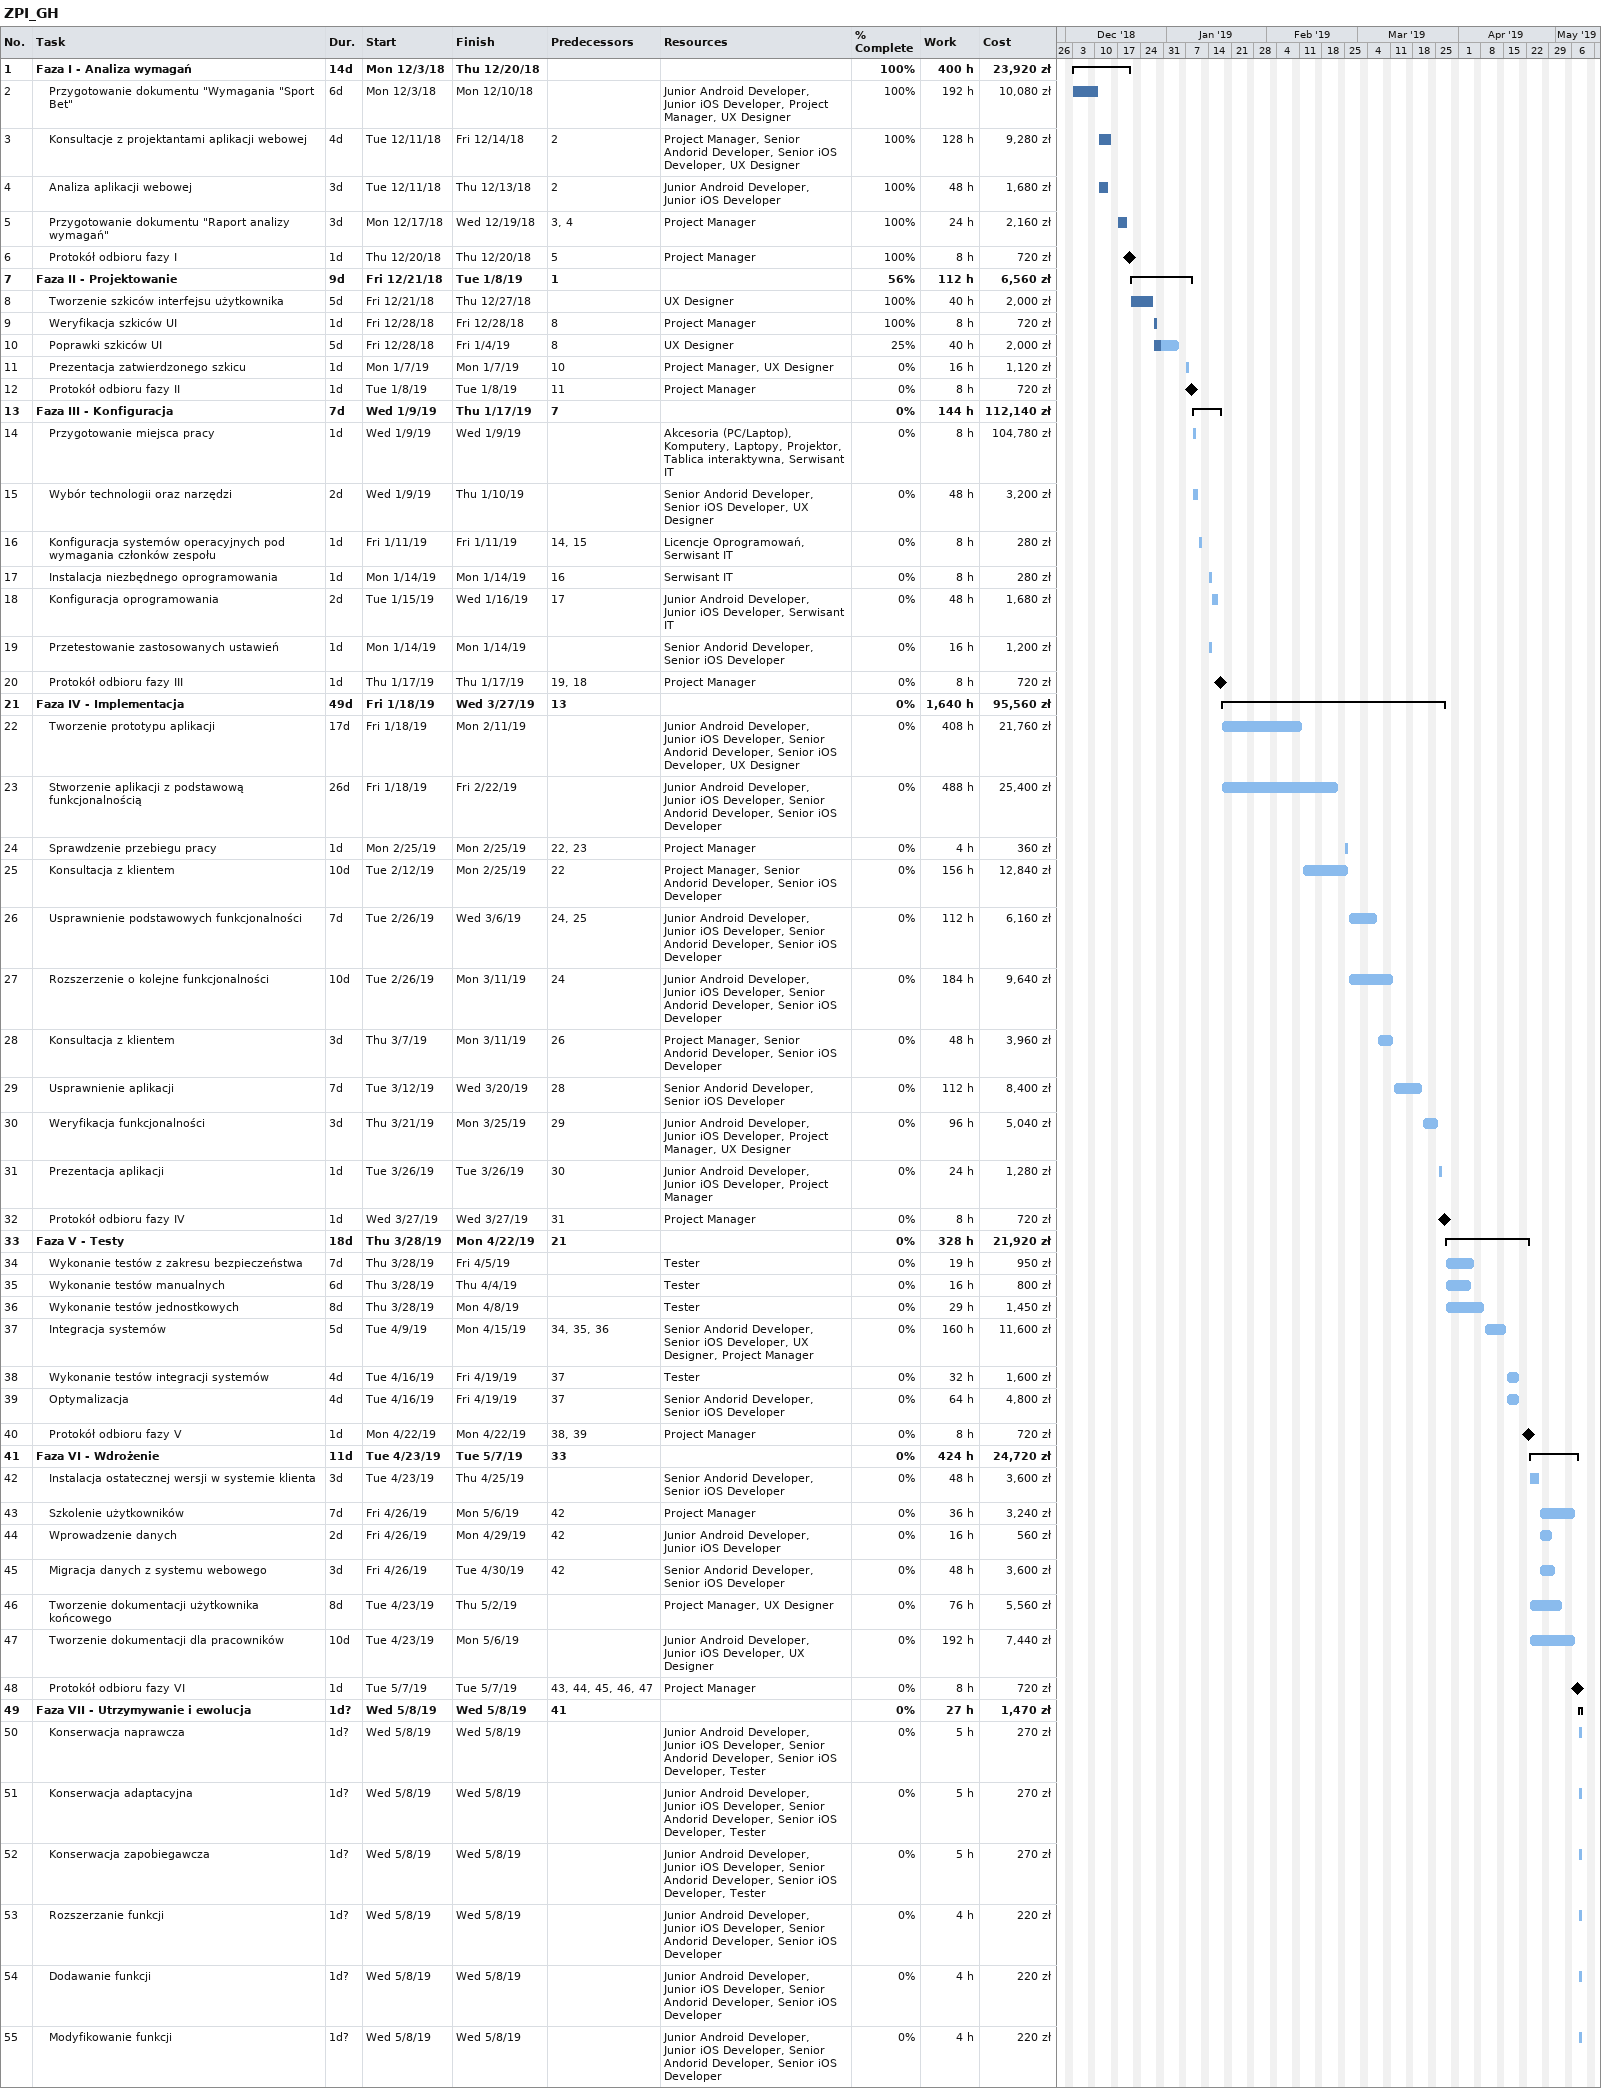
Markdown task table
ZPI_GH

| ID | Level | Task | Duration | Start | Finish | Predecessors | Resources | % complete | Work (h) | Cost (zł) |
|---|---|---|---|---|---|---|---|---|---|---|
| 1 | 1 | **Faza I - Analiza wymagań** | 14d | 2018-12-03 | 2018-12-20 |  |  | 100 | 400 | 23920 |
| 2 | 2 | Przygotowanie dokumentu "Wymagania "Sport Bet" | 6d | 2018-12-03 | 2018-12-10 |  | Junior Android Developer, Junior iOS Developer, Project Manager, UX Designer | 100 | 192 | 10080 |
| 3 | 2 | Konsultacje z projektantami aplikacji webowej | 4d | 2018-12-11 | 2018-12-14 | 2 | Project Manager, Senior Andorid Developer, Senior iOS Developer, UX Designer | 100 | 128 | 9280 |
| 4 | 2 | Analiza aplikacji webowej | 3d | 2018-12-11 | 2018-12-13 | 2 | Junior Android Developer, Junior iOS Developer | 100 | 48 | 1680 |
| 5 | 2 | Przygotowanie dokumentu "Raport analizy wymagań" | 3d | 2018-12-17 | 2018-12-19 | 3, 4 | Project Manager | 100 | 24 | 2160 |
| 6 | 2 | Protokół odbioru fazy I | 1d | 2018-12-20 | 2018-12-20 | 5 | Project Manager | 100 | 8 | 720 |
| 7 | 1 | **Faza II - Projektowanie** | 9d | 2018-12-21 | 2019-01-08 | 1 |  | 56 | 112 | 6560 |
| 8 | 2 | Tworzenie szkiców interfejsu użytkownika | 5d | 2018-12-21 | 2018-12-27 |  | UX Designer | 100 | 40 | 2000 |
| 9 | 2 | Weryfikacja szkiców UI | 1d | 2018-12-28 | 2018-12-28 | 8 | Project Manager | 100 | 8 | 720 |
| 10 | 2 | Poprawki szkiców UI | 5d | 2018-12-28 | 2019-01-04 | 8 | UX Designer | 25 | 40 | 2000 |
| 11 | 2 | Prezentacja zatwierdzonego szkicu | 1d | 2019-01-07 | 2019-01-07 | 10 | Project Manager, UX Designer | 0 | 16 | 1120 |
| 12 | 2 | Protokół odbioru fazy II | 1d | 2019-01-08 | 2019-01-08 | 11 | Project Manager | 0 | 8 | 720 |
| 13 | 1 | **Faza III - Konfiguracja** | 7d | 2019-01-09 | 2019-01-17 | 7 |  | 0 | 144 | 112140 |
| 14 | 2 | Przygotowanie miejsca pracy | 1d | 2019-01-09 | 2019-01-09 |  | Akcesoria (PC/Laptop), Komputery, Laptopy, Projektor, Tablica interaktywna, Serwisant IT | 0 | 8 | 104780 |
| 15 | 2 | Wybór technologii oraz narzędzi | 2d | 2019-01-09 | 2019-01-10 |  | Senior Andorid Developer, Senior iOS Developer, UX Designer | 0 | 48 | 3200 |
| 16 | 2 | Konfiguracja systemów operacyjnych pod wymagania członków zespołu | 1d | 2019-01-11 | 2019-01-11 | 14, 15 | Licencje Oprogramowań, Serwisant IT | 0 | 8 | 280 |
| 17 | 2 | Instalacja niezbędnego oprogramowania | 1d | 2019-01-14 | 2019-01-14 | 16 | Serwisant IT | 0 | 8 | 280 |
| 18 | 2 | Konfiguracja oprogramowania | 2d | 2019-01-15 | 2019-01-16 | 17 | Junior Android Developer, Junior iOS Developer, Serwisant IT | 0 | 48 | 1680 |
| 19 | 2 | Przetestowanie zastosowanych ustawień | 1d | 2019-01-14 | 2019-01-14 |  | Senior Andorid Developer, Senior iOS Developer | 0 | 16 | 1200 |
| 20 | 2 | Protokół odbioru fazy III | 1d | 2019-01-17 | 2019-01-17 | 19, 18 | Project Manager | 0 | 8 | 720 |
| 21 | 1 | **Faza IV - Implementacja** | 49d | 2019-01-18 | 2019-03-27 | 13 |  | 0 | 1640 | 95560 |
| 22 | 2 | Tworzenie prototypu aplikacji | 17d | 2019-01-18 | 2019-02-11 |  | Junior Android Developer, Junior iOS Developer, Senior Andorid Developer, Senior iOS Developer, UX Designer | 0 | 408 | 21760 |
| 23 | 2 | Stworzenie aplikacji z podstawową funkcjonalnością | 26d | 2019-01-18 | 2019-02-22 |  | Junior Android Developer, Junior iOS Developer, Senior Andorid Developer, Senior iOS Developer | 0 | 488 | 25400 |
| 24 | 2 | Sprawdzenie przebiegu pracy | 1d | 2019-02-25 | 2019-02-25 | 22, 23 | Project Manager | 0 | 4 | 360 |
| 25 | 2 | Konsultacja z klientem | 10d | 2019-02-12 | 2019-02-25 | 22 | Project Manager, Senior Andorid Developer, Senior iOS Developer | 0 | 156 | 12840 |
| 26 | 2 | Usprawnienie podstawowych funkcjonalności | 7d | 2019-02-26 | 2019-03-06 | 24, 25 | Junior Android Developer, Junior iOS Developer, Senior Andorid Developer, Senior iOS Developer | 0 | 112 | 6160 |
| 27 | 2 | Rozszerzenie o kolejne funkcjonalności | 10d | 2019-02-26 | 2019-03-11 | 24 | Junior Android Developer, Junior iOS Developer, Senior Andorid Developer, Senior iOS Developer | 0 | 184 | 9640 |
| 28 | 2 | Konsultacja z klientem | 3d | 2019-03-07 | 2019-03-11 | 26 | Project Manager, Senior Andorid Developer, Senior iOS Developer | 0 | 48 | 3960 |
| 29 | 2 | Usprawnienie aplikacji | 7d | 2019-03-12 | 2019-03-20 | 28 | Senior Andorid Developer, Senior iOS Developer | 0 | 112 | 8400 |
| 30 | 2 | Weryfikacja funkcjonalności | 3d | 2019-03-21 | 2019-03-25 | 29 | Junior Android Developer, Junior iOS Developer, Project Manager, UX Designer | 0 | 96 | 5040 |
| 31 | 2 | Prezentacja aplikacji | 1d | 2019-03-26 | 2019-03-26 | 30 | Junior Android Developer, Junior iOS Developer, Project Manager | 0 | 24 | 1280 |
| 32 | 2 | Protokół odbioru fazy IV | 1d | 2019-03-27 | 2019-03-27 | 31 | Project Manager | 0 | 8 | 720 |
| 33 | 1 | **Faza V - Testy** | 18d | 2019-03-28 | 2019-04-22 | 21 |  | 0 | 328 | 21920 |
| 34 | 2 | Wykonanie testów z zakresu bezpieczeństwa | 7d | 2019-03-28 | 2019-04-05 |  | Tester | 0 | 19 | 950 |
| 35 | 2 | Wykonanie testów manualnych | 6d | 2019-03-28 | 2019-04-04 |  | Tester | 0 | 16 | 800 |
| 36 | 2 | Wykonanie testów jednostkowych | 8d | 2019-03-28 | 2019-04-08 |  | Tester | 0 | 29 | 1450 |
| 37 | 2 | Integracja systemów | 5d | 2019-04-09 | 2019-04-15 | 34, 35, 36 | Senior Andorid Developer, Senior iOS Developer, UX Designer, Project Manager | 0 | 160 | 11600 |
| 38 | 2 | Wykonanie testów integracji systemów | 4d | 2019-04-16 | 2019-04-19 | 37 | Tester | 0 | 32 | 1600 |
| 39 | 2 | Optymalizacja | 4d | 2019-04-16 | 2019-04-19 | 37 | Senior Andorid Developer, Senior iOS Developer | 0 | 64 | 4800 |
| 40 | 2 | Protokół odbioru fazy V | 1d | 2019-04-22 | 2019-04-22 | 38, 39 | Project Manager | 0 | 8 | 720 |
| 41 | 1 | **Faza VI - Wdrożenie** | 11d | 2019-04-23 | 2019-05-07 | 33 |  | 0 | 424 | 24720 |
| 42 | 2 | Instalacja ostatecznej wersji w systemie klienta | 3d | 2019-04-23 | 2019-04-25 |  | Senior Andorid Developer, Senior iOS Developer | 0 | 48 | 3600 |
| 43 | 2 | Szkolenie użytkowników | 7d | 2019-04-26 | 2019-05-06 | 42 | Project Manager | 0 | 36 | 3240 |
| 44 | 2 | Wprowadzenie danych | 2d | 2019-04-26 | 2019-04-29 | 42 | Junior Android Developer, Junior iOS Developer | 0 | 16 | 560 |
| 45 | 2 | Migracja danych z systemu webowego | 3d | 2019-04-26 | 2019-04-30 | 42 | Senior Andorid Developer, Senior iOS Developer | 0 | 48 | 3600 |
| 46 | 2 | Tworzenie dokumentacji użytkownika końcowego | 8d | 2019-04-23 | 2019-05-02 |  | Project Manager, UX Designer | 0 | 76 | 5560 |
| 47 | 2 | Tworzenie dokumentacji dla pracowników | 10d | 2019-04-23 | 2019-05-06 |  | Junior Android Developer, Junior iOS Developer, UX Designer | 0 | 192 | 7440 |
| 48 | 2 | Protokół odbioru fazy VI | 1d | 2019-05-07 | 2019-05-07 | 43, 44, 45, 46, 47 | Project Manager | 0 | 8 | 720 |
| 49 | 1 | **Faza VII - Utrzymywanie i ewolucja** | 1d? | 2019-05-08 | 2019-05-08 | 41 |  | 0 | 27 | 1470 |
| 50 | 2 | Konserwacja naprawcza | 1d? | 2019-05-08 | 2019-05-08 |  | Junior Android Developer, Junior iOS Developer, Senior Andorid Developer, Senior iOS Developer, Tester | 0 | 5 | 270 |
| 51 | 2 | Konserwacja adaptacyjna | 1d? | 2019-05-08 | 2019-05-08 |  | Junior Android Developer, Junior iOS Developer, Senior Andorid Developer, Senior iOS Developer, Tester | 0 | 5 | 270 |
| 52 | 2 | Konserwacja zapobiegawcza | 1d? | 2019-05-08 | 2019-05-08 |  | Junior Android Developer, Junior iOS Developer, Senior Andorid Developer, Senior iOS Developer, Tester | 0 | 5 | 270 |
| 53 | 2 | Rozszerzanie funkcji | 1d? | 2019-05-08 | 2019-05-08 |  | Junior Android Developer, Junior iOS Developer, Senior Andorid Developer, Senior iOS Developer | 0 | 4 | 220 |
| 54 | 2 | Dodawanie funkcji | 1d? | 2019-05-08 | 2019-05-08 |  | Junior Android Developer, Junior iOS Developer, Senior Andorid Developer, Senior iOS Developer | 0 | 4 | 220 |
| 55 | 2 | Modyfikowanie funkcji | 1d? | 2019-05-08 | 2019-05-08 |  | Junior Android Developer, Junior iOS Developer, Senior Andorid Developer, Senior iOS Developer | 0 | 4 | 220 |
